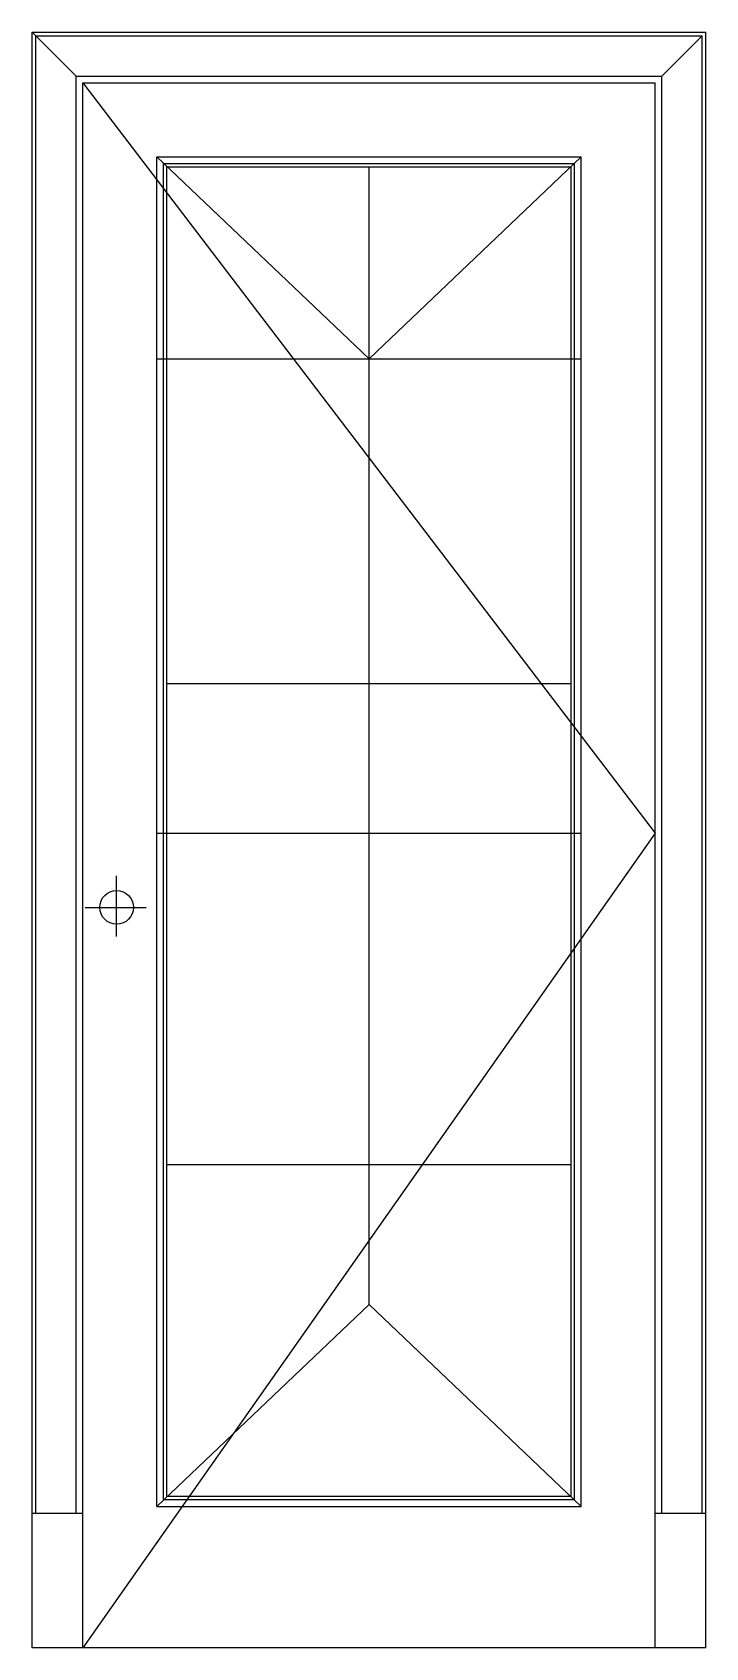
# Model space of a CAD drawing. Header units: metres. Extents: x -4623 to -3623, y 0 to 2400.
import ezdxf

# ---------------------------------------------------------------- set-up
doc = ezdxf.new("R2010")
doc.units = ezdxf.units.M
for name, color, linetype in [('2', 2, 'Continuous'), ('3', 3, 'Continuous'), ('4', 4, 'Continuous'), ('7', 7, 'Continuous'), ('BH', 3, 'Continuous')]:
    doc.layers.add(name, color=color, linetype=linetype)

msp = doc.modelspace()

# ---------------------------------------------------------------- hatches: boundary and pattern name
at = {"layer": 'BH'}
h = msp.add_hatch(dxfattribs=at)
h.set_pattern_fill('PLASTI', scale=900)
h.paths.add_polyline_path([(-4122.62, 1915), (-4422.62, 1915), (-4422.62, 1210), (-4122.62, 1210)])
h.paths.add_polyline_path([(-4122.62, 1915), (-4421.87, 2200), (-4422.62, 2200), (-4422.62, 1915)])
h = msp.add_hatch(dxfattribs=at)
h.set_pattern_fill('PLASTI', scale=900)
h.paths.add_polyline_path([(-4122.62, 2200), (-4421.87, 2200), (-4122.62, 1915)])
h.paths.add_polyline_path([(-4122.62, 1915), (-3823.37, 2200), (-4122.62, 2200)])
h = msp.add_hatch(dxfattribs=at)
h.set_pattern_fill('PLASTI', scale=900)
h.paths.add_polyline_path([(-4122.62, 1210), (-3822.62, 1210), (-3822.62, 1915), (-4122.62, 1915)])
h.paths.add_polyline_path([(-3822.62, 1915), (-3822.62, 2200), (-3823.37, 2200), (-4122.62, 1915)])
h = msp.add_hatch(dxfattribs=at)
h.set_pattern_fill('PLASTI', scale=900)
h.paths.add_polyline_path([(-4422.62, 510), (-4122.62, 510), (-4122.62, 1210), (-4422.62, 1210)])
h.paths.add_polyline_path([(-4422.62, 225), (-4421.87, 225), (-4122.62, 510), (-4422.62, 510)])
h = msp.add_hatch(dxfattribs=at)
h.set_pattern_fill('PLASTI', scale=900)
h.paths.add_polyline_path([(-3822.62, 1210), (-4122.62, 1210), (-4122.62, 510), (-3822.62, 510)])
h.paths.add_polyline_path([(-3822.62, 510), (-4122.62, 510), (-3823.37, 225), (-3822.62, 225)])
h = msp.add_hatch(dxfattribs=at)
h.set_pattern_fill('PLASTI', scale=900)
h.paths.add_polyline_path([(-4122.62, 510), (-4421.87, 225), (-3823.37, 225)])

# ---------------------------------------------------------------- linework, layer by layer
at = {"layer": '2'}
msp.add_line((-3622.62, 0), (-4622.62, 0), dxfattribs=at)
at = {"layer": '3'}
for p, q in [((-4557.62, 2335), (-4622.62, 2400)), ((-4617.62, 200), (-4617.62, 2395)), ((-4617.62, 2395), (-3627.62, 2395)), ((-3687.62, 2335), (-3627.62, 2395)), ((-3627.62, 200), (-3627.62, 2395)), ((-4557.62, 200), (-4557.62, 2335)), ((-4557.62, 2335), (-3687.62, 2335)), ((-3687.62, 200), (-3687.62, 2335)), ((-4547.62, 2325), (-3697.62, 1210)), ((-3697.62, 0), (-3697.62, 2325)), ((-4427.62, 220), (-4427.62, 2205)), ((-4427.62, 2205), (-3817.62, 2205)), ((-4422.62, 225), (-4422.62, 2200)), ((-4422.62, 2200), (-3822.62, 2200)), ((-3822.62, 225), (-3822.62, 2200)), ((-3817.62, 220), (-3817.62, 2205)), ((-3697.62, 1210), (-4547.62, 0)), ((-4543.97, 1099.87), (-4453.54, 1099.87)), ((-4427.62, 220), (-3817.62, 220)), ((-4422.62, 225), (-3822.62, 225)), ((-4437.62, 210), (-3807.62, 210))]:
    msp.add_line(p, q, dxfattribs=at)
msp.add_lwpolyline([(-4497.47, 1056.59), (-4497.47, 1146.92)], dxfattribs=at)
at = {"layer": '4'}
for p, q in [((-4622.62, 0), (-4622.62, 2400)), ((-4622.62, 2400), (-3622.62, 2400)), ((-3622.62, 0), (-3622.62, 2400)), ((-4547.62, 0), (-4547.62, 2325)), ((-4547.62, 2325), (-3697.62, 2325))]:
    msp.add_line(p, q, dxfattribs=at)
at = {"layer": '7'}
for p, q in [((-4437.62, 210), (-4437.62, 2215)), ((-4437.62, 2215), (-3807.62, 2215)), ((-4437.62, 2215), (-4122.62, 1915)), ((-4122.62, 1915), (-3807.62, 2215)), ((-3807.62, 210), (-3807.62, 2215)), ((-4122.62, 510), (-4122.62, 2200)), ((-4437.62, 210), (-4122.62, 510)), ((-4122.62, 510), (-3807.62, 210)), ((-4622.62, 200), (-4547.62, 200)), ((-3697.62, 200), (-3622.62, 200))]:
    msp.add_line(p, q, dxfattribs=at)
msp.add_circle((-4497.47, 1099.87), 25, dxfattribs=at)
at = {"layer": 'BH'}
for p, q in [((-4437.62, 1915), (-3807.62, 1915)), ((-4437.62, 1210), (-3807.62, 1210))]:
    msp.add_line(p, q, dxfattribs=at)

doc.saveas('drawing.dxf')
